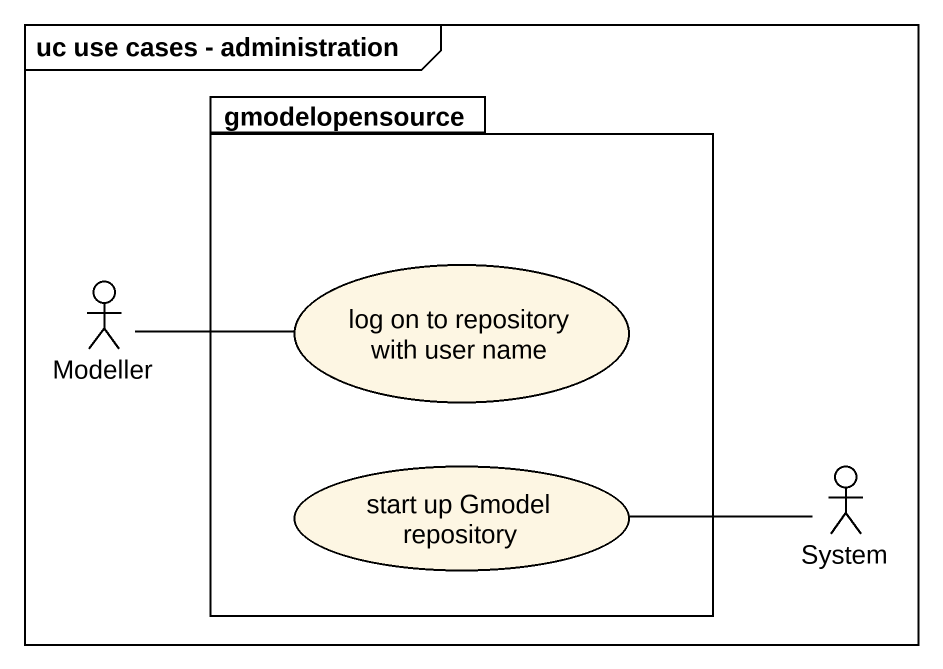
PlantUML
@startuml
mainframe uc use cases - administration
package gmodelopensource {
  usecase "log on to repository with user name" as log_on_to_repository_with
  usecase "start up Gmodel repository" as start_up_Gmodel_repository
}
actor Modeller
actor System
Modeller -right- log_on_to_repository_with
start_up_Gmodel_repository -right- System
@enduml
